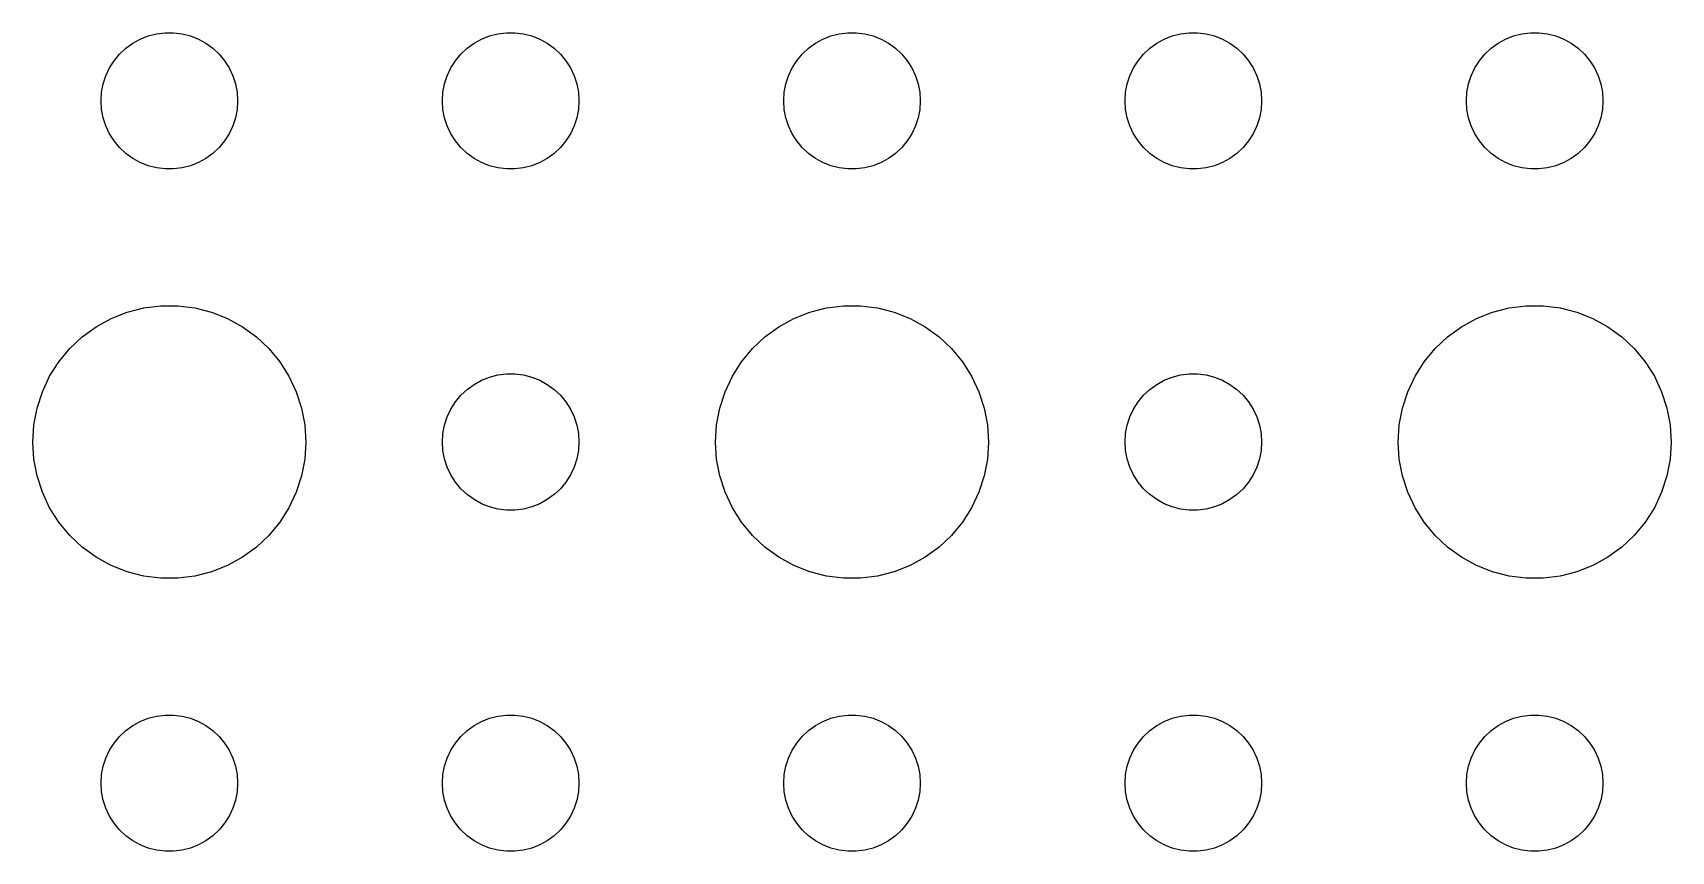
# Model space of a CAD drawing. Header units: metres. Extents: x -134 to 134, y 518 to 1078.
# Drawn here: x 64.5 to 100.5, y 774 to 792 of the extents above; entities that cross this region are included whole.
import ezdxf

# ---------------------------------------------------------------- set-up
doc = ezdxf.new("R2010")
doc.units = ezdxf.units.M

msp = doc.modelspace()

# ---------------------------------------------------------------- linework, layer by layer
for p, q in [((66.4065, 791.527), (66.5439, 791.656)), ((66.5439, 791.656), (66.6963, 791.766)), ((66.6963, 791.766), (66.8613, 791.857)), ((66.8613, 791.857), (67.0365, 791.927)), ((67.0365, 791.927), (67.2189, 791.973)), ((67.2189, 791.973), (67.4058, 791.997)), ((67.4058, 791.997), (67.5942, 791.997)), ((67.5942, 791.997), (67.7811, 791.973)), ((67.7811, 791.973), (67.9635, 791.927)), ((67.9635, 791.927), (68.1387, 791.857)), ((68.1387, 791.857), (68.3037, 791.766)), ((68.3037, 791.766), (68.4561, 791.656)), ((68.4561, 791.656), (68.5934, 791.527)), ((73.9065, 791.527), (74.0439, 791.656)), ((74.0439, 791.656), (74.1963, 791.766)), ((74.1963, 791.766), (74.3613, 791.857)), ((74.3613, 791.857), (74.5365, 791.927)), ((74.5365, 791.927), (74.7189, 791.973)), ((74.7189, 791.973), (74.9058, 791.997)), ((74.9058, 791.997), (75.0942, 791.997)), ((75.0942, 791.997), (75.2811, 791.973)), ((75.2811, 791.973), (75.4635, 791.927)), ((75.4635, 791.927), (75.6387, 791.857)), ((75.6387, 791.857), (75.8037, 791.766)), ((75.8037, 791.766), (75.9561, 791.656)), ((75.9561, 791.656), (76.0934, 791.527)), ((81.4065, 791.527), (81.5439, 791.656)), ((81.5439, 791.656), (81.6963, 791.766)), ((81.6963, 791.766), (81.8613, 791.857)), ((81.8613, 791.857), (82.0365, 791.927)), ((82.0365, 791.927), (82.2189, 791.973)), ((82.2189, 791.973), (82.4058, 791.997)), ((82.4058, 791.997), (82.5942, 791.997)), ((82.5942, 791.997), (82.7811, 791.973)), ((82.7811, 791.973), (82.9635, 791.927)), ((82.9635, 791.927), (83.1387, 791.857)), ((83.1387, 791.857), (83.3037, 791.766)), ((83.3037, 791.766), (83.4561, 791.656)), ((83.4561, 791.656), (83.5934, 791.527)), ((88.9065, 791.527), (89.0439, 791.656)), ((89.0439, 791.656), (89.1963, 791.766)), ((89.1963, 791.766), (89.3613, 791.857)), ((89.3613, 791.857), (89.5365, 791.927)), ((89.5365, 791.927), (89.7189, 791.973)), ((89.7189, 791.973), (89.9058, 791.997)), ((89.9058, 791.997), (90.0942, 791.997)), ((90.0942, 791.997), (90.2811, 791.973)), ((90.2811, 791.973), (90.4635, 791.927)), ((90.4635, 791.927), (90.6387, 791.857)), ((90.6387, 791.857), (90.8037, 791.766)), ((90.8037, 791.766), (90.9561, 791.656)), ((90.9561, 791.656), (91.0934, 791.527)), ((96.4065, 791.527), (96.5439, 791.656)), ((96.5439, 791.656), (96.6963, 791.766)), ((96.6963, 791.766), (96.8613, 791.857)), ((96.8613, 791.857), (97.0365, 791.927)), ((97.0365, 791.927), (97.2189, 791.973)), ((97.2189, 791.973), (97.4058, 791.997)), ((97.4058, 791.997), (97.5942, 791.997)), ((97.5942, 791.997), (97.7811, 791.973)), ((97.7811, 791.973), (97.9635, 791.927)), ((97.9635, 791.927), (98.1387, 791.857)), ((98.1387, 791.857), (98.3037, 791.766)), ((98.3037, 791.766), (98.4561, 791.656)), ((98.4561, 791.656), (98.5934, 791.527)), ((66.1855, 791.223), (66.2865, 791.382)), ((66.2865, 791.382), (66.4065, 791.527)), ((68.5934, 791.527), (68.7135, 791.382)), ((68.7135, 791.382), (68.8145, 791.223)), ((73.6855, 791.223), (73.7865, 791.382)), ((73.7865, 791.382), (73.9065, 791.527)), ((76.0934, 791.527), (76.2135, 791.382)), ((76.2135, 791.382), (76.3145, 791.223)), ((81.1855, 791.223), (81.2865, 791.382)), ((81.2865, 791.382), (81.4065, 791.527)), ((83.5934, 791.527), (83.7135, 791.382)), ((83.7135, 791.382), (83.8145, 791.223)), ((88.6855, 791.223), (88.7865, 791.382)), ((88.7865, 791.382), (88.9065, 791.527)), ((91.0934, 791.527), (91.2135, 791.382)), ((91.2135, 791.382), (91.3145, 791.223)), ((96.1855, 791.223), (96.2865, 791.382)), ((96.2865, 791.382), (96.4065, 791.527)), ((98.5934, 791.527), (98.7135, 791.382)), ((98.7135, 791.382), (98.8145, 791.223)), ((66.0471, 790.873), (66.1053, 791.052)), ((66.1053, 791.052), (66.1855, 791.223)), ((68.8145, 791.223), (68.8947, 791.052)), ((68.8947, 791.052), (68.9529, 790.873)), ((73.5471, 790.873), (73.6053, 791.052)), ((73.6053, 791.052), (73.6855, 791.223)), ((76.3145, 791.223), (76.3947, 791.052)), ((76.3947, 791.052), (76.4529, 790.873)), ((81.0471, 790.873), (81.1053, 791.052)), ((81.1053, 791.052), (81.1855, 791.223)), ((83.8145, 791.223), (83.8947, 791.052)), ((83.8947, 791.052), (83.9529, 790.873)), ((88.5471, 790.873), (88.6053, 791.052)), ((88.6053, 791.052), (88.6855, 791.223)), ((91.3145, 791.223), (91.3947, 791.052)), ((91.3947, 791.052), (91.4529, 790.873)), ((96.0471, 790.873), (96.1053, 791.052)), ((96.1053, 791.052), (96.1855, 791.223)), ((98.8145, 791.223), (98.8947, 791.052)), ((98.8947, 791.052), (98.9529, 790.873)), ((66, 790.5), (66.0118, 790.688)), ((66.0118, 790.688), (66.0471, 790.873)), ((68.9529, 790.873), (68.9882, 790.688)), ((68.9882, 790.688), (69, 790.5)), ((73.5, 790.5), (73.5118, 790.688)), ((73.5118, 790.688), (73.5471, 790.873)), ((76.4529, 790.873), (76.4882, 790.688)), ((76.4882, 790.688), (76.5, 790.5)), ((81, 790.5), (81.0118, 790.688)), ((81.0118, 790.688), (81.0471, 790.873)), ((83.9529, 790.873), (83.9882, 790.688)), ((83.9882, 790.688), (84, 790.5)), ((88.5, 790.5), (88.5118, 790.688)), ((88.5118, 790.688), (88.5471, 790.873)), ((91.4529, 790.873), (91.4882, 790.688)), ((91.4882, 790.688), (91.5, 790.5)), ((96, 790.5), (96.0118, 790.688)), ((96.0118, 790.688), (96.0471, 790.873)), ((98.9529, 790.873), (98.9882, 790.688)), ((98.9882, 790.688), (99, 790.5)), ((66.0118, 790.312), (66, 790.5)), ((66.0471, 790.127), (66.0118, 790.312)), ((68.9882, 790.312), (68.9529, 790.127)), ((69, 790.5), (68.9882, 790.312)), ((73.5118, 790.312), (73.5, 790.5)), ((73.5471, 790.127), (73.5118, 790.312)), ((76.4882, 790.312), (76.4529, 790.127)), ((76.5, 790.5), (76.4882, 790.312)), ((81.0118, 790.312), (81, 790.5)), ((81.0471, 790.127), (81.0118, 790.312)), ((83.9882, 790.312), (83.9529, 790.127)), ((84, 790.5), (83.9882, 790.312)), ((88.5118, 790.312), (88.5, 790.5)), ((88.5471, 790.127), (88.5118, 790.312)), ((91.4882, 790.312), (91.4529, 790.127)), ((91.5, 790.5), (91.4882, 790.312)), ((96.0118, 790.312), (96, 790.5)), ((96.0471, 790.127), (96.0118, 790.312)), ((98.9882, 790.312), (98.9529, 790.127)), ((99, 790.5), (98.9882, 790.312)), ((66.1053, 789.948), (66.0471, 790.127)), ((66.1855, 789.777), (66.1053, 789.948)), ((68.8947, 789.948), (68.8145, 789.777)), ((68.9529, 790.127), (68.8947, 789.948)), ((73.6053, 789.948), (73.5471, 790.127)), ((73.6855, 789.777), (73.6053, 789.948)), ((76.3947, 789.948), (76.3145, 789.777)), ((76.4529, 790.127), (76.3947, 789.948)), ((81.1053, 789.948), (81.0471, 790.127)), ((81.1855, 789.777), (81.1053, 789.948)), ((83.8947, 789.948), (83.8145, 789.777)), ((83.9529, 790.127), (83.8947, 789.948)), ((88.6053, 789.948), (88.5471, 790.127)), ((88.6855, 789.777), (88.6053, 789.948)), ((91.3947, 789.948), (91.3145, 789.777)), ((91.4529, 790.127), (91.3947, 789.948)), ((96.1053, 789.948), (96.0471, 790.127)), ((96.1855, 789.777), (96.1053, 789.948)), ((98.8947, 789.948), (98.8145, 789.777)), ((98.9529, 790.127), (98.8947, 789.948)), ((66.2865, 789.618), (66.1855, 789.777)), ((66.4065, 789.473), (66.2865, 789.618)), ((68.7135, 789.618), (68.5934, 789.473)), ((68.8145, 789.777), (68.7135, 789.618)), ((73.7865, 789.618), (73.6855, 789.777)), ((73.9065, 789.473), (73.7865, 789.618)), ((76.2135, 789.618), (76.0934, 789.473)), ((76.3145, 789.777), (76.2135, 789.618)), ((81.2865, 789.618), (81.1855, 789.777)), ((81.4065, 789.473), (81.2865, 789.618)), ((83.7135, 789.618), (83.5934, 789.473)), ((83.8145, 789.777), (83.7135, 789.618)), ((88.7865, 789.618), (88.6855, 789.777)), ((88.9065, 789.473), (88.7865, 789.618)), ((91.2135, 789.618), (91.0934, 789.473)), ((91.3145, 789.777), (91.2135, 789.618)), ((96.2865, 789.618), (96.1855, 789.777)), ((96.4065, 789.473), (96.2865, 789.618)), ((98.7135, 789.618), (98.5934, 789.473)), ((98.8145, 789.777), (98.7135, 789.618)), ((66.5439, 789.344), (66.4065, 789.473)), ((66.6963, 789.234), (66.5439, 789.344)), ((66.8613, 789.143), (66.6963, 789.234)), ((67.0365, 789.073), (66.8613, 789.143)), ((68.1387, 789.143), (67.9635, 789.073)), ((68.3037, 789.234), (68.1387, 789.143)), ((68.4561, 789.344), (68.3037, 789.234)), ((68.5934, 789.473), (68.4561, 789.344)), ((74.0439, 789.344), (73.9065, 789.473)), ((74.1963, 789.234), (74.0439, 789.344)), ((74.3613, 789.143), (74.1963, 789.234)), ((74.5365, 789.073), (74.3613, 789.143)), ((75.6387, 789.143), (75.4635, 789.073)), ((75.8037, 789.234), (75.6387, 789.143)), ((75.9561, 789.344), (75.8037, 789.234)), ((76.0934, 789.473), (75.9561, 789.344)), ((81.5439, 789.344), (81.4065, 789.473)), ((81.6963, 789.234), (81.5439, 789.344)), ((81.8613, 789.143), (81.6963, 789.234)), ((82.0365, 789.073), (81.8613, 789.143)), ((83.1387, 789.143), (82.9635, 789.073)), ((83.3037, 789.234), (83.1387, 789.143)), ((83.4561, 789.344), (83.3037, 789.234)), ((83.5934, 789.473), (83.4561, 789.344)), ((89.0439, 789.344), (88.9065, 789.473)), ((89.1963, 789.234), (89.0439, 789.344)), ((89.3613, 789.143), (89.1963, 789.234)), ((89.5365, 789.073), (89.3613, 789.143)), ((90.6387, 789.143), (90.4635, 789.073)), ((90.8037, 789.234), (90.6387, 789.143)), ((90.9561, 789.344), (90.8037, 789.234)), ((91.0934, 789.473), (90.9561, 789.344)), ((96.5439, 789.344), (96.4065, 789.473)), ((96.6963, 789.234), (96.5439, 789.344)), ((96.8613, 789.143), (96.6963, 789.234)), ((97.0365, 789.073), (96.8613, 789.143)), ((98.1387, 789.143), (97.9635, 789.073)), ((98.3037, 789.234), (98.1387, 789.143)), ((98.4561, 789.344), (98.3037, 789.234)), ((98.5934, 789.473), (98.4561, 789.344)), ((67.2189, 789.027), (67.0365, 789.073)), ((67.4058, 789.003), (67.2189, 789.027)), ((67.5942, 789.003), (67.4058, 789.003)), ((67.7811, 789.027), (67.5942, 789.003)), ((67.9635, 789.073), (67.7811, 789.027)), ((74.7189, 789.027), (74.5365, 789.073)), ((74.9058, 789.003), (74.7189, 789.027)), ((75.0942, 789.003), (74.9058, 789.003)), ((75.2811, 789.027), (75.0942, 789.003)), ((75.4635, 789.073), (75.2811, 789.027)), ((82.2189, 789.027), (82.0365, 789.073)), ((82.4058, 789.003), (82.2189, 789.027)), ((82.5942, 789.003), (82.4058, 789.003)), ((82.7811, 789.027), (82.5942, 789.003)), ((82.9635, 789.073), (82.7811, 789.027)), ((89.7189, 789.027), (89.5365, 789.073)), ((89.9058, 789.003), (89.7189, 789.027)), ((90.0942, 789.003), (89.9058, 789.003)), ((90.2811, 789.027), (90.0942, 789.003)), ((90.4635, 789.073), (90.2811, 789.027)), ((97.2189, 789.027), (97.0365, 789.073)), ((97.4058, 789.003), (97.2189, 789.027)), ((97.5942, 789.003), (97.4058, 789.003)), ((97.7811, 789.027), (97.5942, 789.003)), ((97.9635, 789.073), (97.7811, 789.027)), ((66.573, 785.853), (66.9379, 785.947)), ((66.9379, 785.947), (67.3116, 785.994)), ((67.3116, 785.994), (67.6884, 785.994)), ((67.6884, 785.994), (68.0621, 785.947)), ((68.0621, 785.947), (68.427, 785.853)), ((81.573, 785.853), (81.9379, 785.947)), ((81.9379, 785.947), (82.3116, 785.994)), ((82.3116, 785.994), (82.6884, 785.994)), ((82.6884, 785.994), (83.0621, 785.947)), ((83.0621, 785.947), (83.427, 785.853)), ((96.573, 785.853), (96.9379, 785.947)), ((96.9379, 785.947), (97.3116, 785.994)), ((97.3116, 785.994), (97.6884, 785.994)), ((97.6884, 785.994), (98.0621, 785.947)), ((98.0621, 785.947), (98.427, 785.853)), ((65.5877, 785.312), (65.8925, 785.533)), ((65.8925, 785.533), (66.2227, 785.714)), ((66.2227, 785.714), (66.573, 785.853)), ((68.427, 785.853), (68.7773, 785.714)), ((68.7773, 785.714), (69.1075, 785.533)), ((69.1075, 785.533), (69.4123, 785.312)), ((80.5877, 785.312), (80.8925, 785.533)), ((80.8925, 785.533), (81.2227, 785.714)), ((81.2227, 785.714), (81.573, 785.853)), ((83.427, 785.853), (83.7773, 785.714)), ((83.7773, 785.714), (84.1075, 785.533)), ((84.1075, 785.533), (84.4123, 785.312)), ((95.5877, 785.312), (95.8925, 785.533)), ((95.8925, 785.533), (96.2227, 785.714)), ((96.2227, 785.714), (96.573, 785.853)), ((98.427, 785.853), (98.7773, 785.714)), ((98.7773, 785.714), (99.1075, 785.533)), ((99.1075, 785.533), (99.4123, 785.312)), ((65.3131, 785.054), (65.5877, 785.312)), ((69.4123, 785.312), (69.6869, 785.054)), ((80.3131, 785.054), (80.5877, 785.312)), ((84.4123, 785.312), (84.6869, 785.054)), ((95.3131, 785.054), (95.5877, 785.312)), ((99.4123, 785.312), (99.6869, 785.054)), ((65.073, 784.763), (65.3131, 785.054)), ((69.6869, 785.054), (69.927, 784.763)), ((80.073, 784.763), (80.3131, 785.054)), ((84.6869, 785.054), (84.927, 784.763)), ((95.073, 784.763), (95.3131, 785.054)), ((99.6869, 785.054), (99.927, 784.763)), ((64.7107, 784.104), (64.8711, 784.445)), ((64.8711, 784.445), (65.073, 784.763)), ((69.927, 784.763), (70.1289, 784.445)), ((70.1289, 784.445), (70.2893, 784.104)), ((74.5365, 784.427), (74.7189, 784.473)), ((74.7189, 784.473), (74.9058, 784.497)), ((74.9058, 784.497), (75.0942, 784.497)), ((75.0942, 784.497), (75.2811, 784.473)), ((75.2811, 784.473), (75.4635, 784.427)), ((79.7107, 784.104), (79.8711, 784.445)), ((79.8711, 784.445), (80.073, 784.763)), ((84.927, 784.763), (85.1289, 784.445)), ((85.1289, 784.445), (85.2893, 784.104)), ((89.5365, 784.427), (89.7189, 784.473)), ((89.7189, 784.473), (89.9058, 784.497)), ((89.9058, 784.497), (90.0942, 784.497)), ((90.0942, 784.497), (90.2811, 784.473)), ((90.2811, 784.473), (90.4635, 784.427)), ((94.7107, 784.104), (94.8711, 784.445)), ((94.8711, 784.445), (95.073, 784.763)), ((99.927, 784.763), (100.129, 784.445)), ((100.129, 784.445), (100.289, 784.104)), ((64.5943, 783.746), (64.7107, 784.104)), ((70.2893, 784.104), (70.4057, 783.746)), ((73.9065, 784.027), (74.0439, 784.156)), ((74.0439, 784.156), (74.1963, 784.266)), ((74.1963, 784.266), (74.3613, 784.357)), ((74.3613, 784.357), (74.5365, 784.427)), ((75.4635, 784.427), (75.6387, 784.357)), ((75.6387, 784.357), (75.8037, 784.266)), ((75.8037, 784.266), (75.9561, 784.156)), ((75.9561, 784.156), (76.0934, 784.027)), ((79.5943, 783.746), (79.7107, 784.104)), ((85.2893, 784.104), (85.4057, 783.746)), ((88.9065, 784.027), (89.0439, 784.156)), ((89.0439, 784.156), (89.1963, 784.266)), ((89.1963, 784.266), (89.3613, 784.357)), ((89.3613, 784.357), (89.5365, 784.427)), ((90.4635, 784.427), (90.6387, 784.357)), ((90.6387, 784.357), (90.8037, 784.266)), ((90.8037, 784.266), (90.9561, 784.156)), ((90.9561, 784.156), (91.0934, 784.027)), ((94.5943, 783.746), (94.7107, 784.104)), ((100.289, 784.104), (100.406, 783.746)), ((64.5237, 783.376), (64.5943, 783.746)), ((70.4057, 783.746), (70.4763, 783.376)), ((73.6053, 783.552), (73.6855, 783.723)), ((73.6855, 783.723), (73.7865, 783.882)), ((73.7865, 783.882), (73.9065, 784.027)), ((76.0934, 784.027), (76.2135, 783.882)), ((76.2135, 783.882), (76.3145, 783.723)), ((76.3145, 783.723), (76.3947, 783.552)), ((79.5237, 783.376), (79.5943, 783.746)), ((85.4057, 783.746), (85.4763, 783.376)), ((88.6053, 783.552), (88.6855, 783.723)), ((88.6855, 783.723), (88.7865, 783.882)), ((88.7865, 783.882), (88.9065, 784.027)), ((91.0934, 784.027), (91.2135, 783.882)), ((91.2135, 783.882), (91.3145, 783.723)), ((91.3145, 783.723), (91.3947, 783.552)), ((94.5237, 783.376), (94.5943, 783.746)), ((100.406, 783.746), (100.476, 783.376)), ((64.5, 783), (64.5237, 783.376)), ((70.4763, 783.376), (70.5, 783)), ((73.5118, 783.188), (73.5471, 783.373)), ((73.5471, 783.373), (73.6053, 783.552)), ((76.3947, 783.552), (76.4529, 783.373)), ((76.4529, 783.373), (76.4882, 783.188)), ((79.5, 783), (79.5237, 783.376)), ((85.4763, 783.376), (85.5, 783)), ((88.5118, 783.188), (88.5471, 783.373)), ((88.5471, 783.373), (88.6053, 783.552)), ((91.3947, 783.552), (91.4529, 783.373)), ((91.4529, 783.373), (91.4882, 783.188)), ((94.5, 783), (94.5237, 783.376)), ((100.476, 783.376), (100.5, 783)), ((64.5237, 782.624), (64.5, 783)), ((70.5, 783), (70.4763, 782.624)), ((73.5, 783), (73.5118, 783.188)), ((73.5118, 782.812), (73.5, 783)), ((76.4882, 783.188), (76.5, 783)), ((76.5, 783), (76.4882, 782.812)), ((79.5237, 782.624), (79.5, 783)), ((85.5, 783), (85.4763, 782.624)), ((88.5, 783), (88.5118, 783.188)), ((88.5118, 782.812), (88.5, 783)), ((91.4882, 783.188), (91.5, 783)), ((91.5, 783), (91.4882, 782.812)), ((94.5237, 782.624), (94.5, 783)), ((100.5, 783), (100.476, 782.624)), ((73.5471, 782.627), (73.5118, 782.812)), ((76.4882, 782.812), (76.4529, 782.627)), ((88.5471, 782.627), (88.5118, 782.812)), ((91.4882, 782.812), (91.4529, 782.627)), ((64.5943, 782.254), (64.5237, 782.624)), ((70.4763, 782.624), (70.4057, 782.254)), ((73.6053, 782.448), (73.5471, 782.627)), ((73.6855, 782.277), (73.6053, 782.448)), ((76.3947, 782.448), (76.3145, 782.277)), ((76.4529, 782.627), (76.3947, 782.448)), ((79.5943, 782.254), (79.5237, 782.624)), ((85.4763, 782.624), (85.4057, 782.254)), ((88.6053, 782.448), (88.5471, 782.627)), ((88.6855, 782.277), (88.6053, 782.448)), ((91.3947, 782.448), (91.3145, 782.277)), ((91.4529, 782.627), (91.3947, 782.448)), ((94.5943, 782.254), (94.5237, 782.624)), ((100.476, 782.624), (100.406, 782.254)), ((64.7107, 781.896), (64.5943, 782.254)), ((70.4057, 782.254), (70.2893, 781.896)), ((73.7865, 782.118), (73.6855, 782.277)), ((73.9065, 781.973), (73.7865, 782.118)), ((74.0439, 781.844), (73.9065, 781.973)), ((76.0934, 781.973), (75.9561, 781.844)), ((76.2135, 782.118), (76.0934, 781.973)), ((76.3145, 782.277), (76.2135, 782.118)), ((79.7107, 781.896), (79.5943, 782.254)), ((85.4057, 782.254), (85.2893, 781.896)), ((88.7865, 782.118), (88.6855, 782.277)), ((88.9065, 781.973), (88.7865, 782.118)), ((89.0439, 781.844), (88.9065, 781.973)), ((91.0934, 781.973), (90.9561, 781.844)), ((91.2135, 782.118), (91.0934, 781.973)), ((91.3145, 782.277), (91.2135, 782.118)), ((94.7107, 781.896), (94.5943, 782.254)), ((100.406, 782.254), (100.289, 781.896)), ((64.8711, 781.555), (64.7107, 781.896)), ((70.2893, 781.896), (70.1289, 781.555)), ((74.1963, 781.734), (74.0439, 781.844)), ((74.3613, 781.643), (74.1963, 781.734)), ((74.5365, 781.573), (74.3613, 781.643)), ((74.7189, 781.527), (74.5365, 781.573)), ((75.4635, 781.573), (75.2811, 781.527)), ((75.6387, 781.643), (75.4635, 781.573)), ((75.8037, 781.734), (75.6387, 781.643)), ((75.9561, 781.844), (75.8037, 781.734)), ((79.8711, 781.555), (79.7107, 781.896)), ((85.2893, 781.896), (85.1289, 781.555)), ((89.1963, 781.734), (89.0439, 781.844)), ((89.3613, 781.643), (89.1963, 781.734)), ((89.5365, 781.573), (89.3613, 781.643)), ((89.7189, 781.527), (89.5365, 781.573)), ((90.4635, 781.573), (90.2811, 781.527)), ((90.6387, 781.643), (90.4635, 781.573)), ((90.8037, 781.734), (90.6387, 781.643)), ((90.9561, 781.844), (90.8037, 781.734)), ((94.8711, 781.555), (94.7107, 781.896)), ((100.289, 781.896), (100.129, 781.555)), ((65.073, 781.237), (64.8711, 781.555)), ((65.3131, 780.946), (65.073, 781.237)), ((69.927, 781.237), (69.6869, 780.946)), ((70.1289, 781.555), (69.927, 781.237)), ((74.9058, 781.503), (74.7189, 781.527)), ((75.0942, 781.503), (74.9058, 781.503)), ((75.2811, 781.527), (75.0942, 781.503)), ((80.073, 781.237), (79.8711, 781.555)), ((80.3131, 780.946), (80.073, 781.237)), ((84.927, 781.237), (84.6869, 780.946)), ((85.1289, 781.555), (84.927, 781.237)), ((89.9058, 781.503), (89.7189, 781.527)), ((90.0942, 781.503), (89.9058, 781.503)), ((90.2811, 781.527), (90.0942, 781.503)), ((95.073, 781.237), (94.8711, 781.555)), ((95.3131, 780.946), (95.073, 781.237)), ((99.927, 781.237), (99.6869, 780.946)), ((100.129, 781.555), (99.927, 781.237)), ((65.5877, 780.688), (65.3131, 780.946)), ((69.6869, 780.946), (69.4123, 780.688)), ((80.5877, 780.688), (80.3131, 780.946)), ((84.6869, 780.946), (84.4123, 780.688)), ((95.5877, 780.688), (95.3131, 780.946)), ((99.6869, 780.946), (99.4123, 780.688)), ((65.8925, 780.467), (65.5877, 780.688)), ((69.4123, 780.688), (69.1075, 780.467)), ((80.8925, 780.467), (80.5877, 780.688)), ((84.4123, 780.688), (84.1075, 780.467)), ((95.8925, 780.467), (95.5877, 780.688)), ((99.4123, 780.688), (99.1075, 780.467)), ((66.2227, 780.286), (65.8925, 780.467)), ((66.573, 780.147), (66.2227, 780.286)), ((66.9379, 780.053), (66.573, 780.147)), ((68.427, 780.147), (68.0621, 780.053)), ((68.7773, 780.286), (68.427, 780.147)), ((69.1075, 780.467), (68.7773, 780.286)), ((81.2227, 780.286), (80.8925, 780.467)), ((81.573, 780.147), (81.2227, 780.286)), ((81.9379, 780.053), (81.573, 780.147)), ((83.427, 780.147), (83.0621, 780.053)), ((83.7773, 780.286), (83.427, 780.147)), ((84.1075, 780.467), (83.7773, 780.286)), ((96.2227, 780.286), (95.8925, 780.467)), ((96.573, 780.147), (96.2227, 780.286)), ((96.9379, 780.053), (96.573, 780.147)), ((98.427, 780.147), (98.0621, 780.053)), ((98.7773, 780.286), (98.427, 780.147)), ((99.1075, 780.467), (98.7773, 780.286)), ((67.3116, 780.006), (66.9379, 780.053)), ((67.6884, 780.006), (67.3116, 780.006)), ((68.0621, 780.053), (67.6884, 780.006)), ((82.3116, 780.006), (81.9379, 780.053)), ((82.6884, 780.006), (82.3116, 780.006)), ((83.0621, 780.053), (82.6884, 780.006)), ((97.3116, 780.006), (96.9379, 780.053)), ((97.6884, 780.006), (97.3116, 780.006)), ((98.0621, 780.053), (97.6884, 780.006)), ((66.8613, 776.857), (67.0365, 776.927)), ((67.0365, 776.927), (67.2189, 776.973)), ((67.2189, 776.973), (67.4058, 776.997)), ((67.4058, 776.997), (67.5942, 776.997)), ((67.5942, 776.997), (67.7811, 776.973)), ((67.7811, 776.973), (67.9635, 776.927)), ((67.9635, 776.927), (68.1387, 776.857)), ((74.3613, 776.857), (74.5365, 776.927)), ((74.5365, 776.927), (74.7189, 776.973)), ((74.7189, 776.973), (74.9058, 776.997)), ((74.9058, 776.997), (75.0942, 776.997)), ((75.0942, 776.997), (75.2811, 776.973)), ((75.2811, 776.973), (75.4635, 776.927)), ((75.4635, 776.927), (75.6387, 776.857)), ((81.8613, 776.857), (82.0365, 776.927)), ((82.0365, 776.927), (82.2189, 776.973)), ((82.2189, 776.973), (82.4058, 776.997)), ((82.4058, 776.997), (82.5942, 776.997)), ((82.5942, 776.997), (82.7811, 776.973)), ((82.7811, 776.973), (82.9635, 776.927)), ((82.9635, 776.927), (83.1387, 776.857)), ((89.3613, 776.857), (89.5365, 776.927)), ((89.5365, 776.927), (89.7189, 776.973)), ((89.7189, 776.973), (89.9058, 776.997)), ((89.9058, 776.997), (90.0942, 776.997)), ((90.0942, 776.997), (90.2811, 776.973)), ((90.2811, 776.973), (90.4635, 776.927)), ((90.4635, 776.927), (90.6387, 776.857)), ((96.8613, 776.857), (97.0365, 776.927)), ((97.0365, 776.927), (97.2189, 776.973)), ((97.2189, 776.973), (97.4058, 776.997)), ((97.4058, 776.997), (97.5942, 776.997)), ((97.5942, 776.997), (97.7811, 776.973)), ((97.7811, 776.973), (97.9635, 776.927)), ((97.9635, 776.927), (98.1387, 776.857)), ((66.2865, 776.382), (66.4065, 776.527)), ((66.4065, 776.527), (66.5439, 776.656)), ((66.5439, 776.656), (66.6963, 776.766)), ((66.6963, 776.766), (66.8613, 776.857)), ((68.1387, 776.857), (68.3037, 776.766)), ((68.3037, 776.766), (68.4561, 776.656)), ((68.4561, 776.656), (68.5934, 776.527)), ((68.5934, 776.527), (68.7135, 776.382)), ((73.7865, 776.382), (73.9065, 776.527)), ((73.9065, 776.527), (74.0439, 776.656)), ((74.0439, 776.656), (74.1963, 776.766)), ((74.1963, 776.766), (74.3613, 776.857)), ((75.6387, 776.857), (75.8037, 776.766)), ((75.8037, 776.766), (75.9561, 776.656)), ((75.9561, 776.656), (76.0934, 776.527)), ((76.0934, 776.527), (76.2135, 776.382)), ((81.2865, 776.382), (81.4065, 776.527)), ((81.4065, 776.527), (81.5439, 776.656)), ((81.5439, 776.656), (81.6963, 776.766)), ((81.6963, 776.766), (81.8613, 776.857)), ((83.1387, 776.857), (83.3037, 776.766)), ((83.3037, 776.766), (83.4561, 776.656)), ((83.4561, 776.656), (83.5934, 776.527)), ((83.5934, 776.527), (83.7135, 776.382)), ((88.7865, 776.382), (88.9065, 776.527)), ((88.9065, 776.527), (89.0439, 776.656)), ((89.0439, 776.656), (89.1963, 776.766)), ((89.1963, 776.766), (89.3613, 776.857)), ((90.6387, 776.857), (90.8037, 776.766)), ((90.8037, 776.766), (90.9561, 776.656)), ((90.9561, 776.656), (91.0934, 776.527)), ((91.0934, 776.527), (91.2135, 776.382)), ((96.2865, 776.382), (96.4065, 776.527)), ((96.4065, 776.527), (96.5439, 776.656)), ((96.5439, 776.656), (96.6963, 776.766)), ((96.6963, 776.766), (96.8613, 776.857)), ((98.1387, 776.857), (98.3037, 776.766)), ((98.3037, 776.766), (98.4561, 776.656)), ((98.4561, 776.656), (98.5934, 776.527)), ((98.5934, 776.527), (98.7135, 776.382)), ((66.1053, 776.052), (66.1855, 776.223)), ((66.1855, 776.223), (66.2865, 776.382)), ((68.7135, 776.382), (68.8145, 776.223)), ((68.8145, 776.223), (68.8947, 776.052)), ((73.6053, 776.052), (73.6855, 776.223)), ((73.6855, 776.223), (73.7865, 776.382)), ((76.2135, 776.382), (76.3145, 776.223)), ((76.3145, 776.223), (76.3947, 776.052)), ((81.1053, 776.052), (81.1855, 776.223)), ((81.1855, 776.223), (81.2865, 776.382)), ((83.7135, 776.382), (83.8145, 776.223)), ((83.8145, 776.223), (83.8947, 776.052)), ((88.6053, 776.052), (88.6855, 776.223)), ((88.6855, 776.223), (88.7865, 776.382)), ((91.2135, 776.382), (91.3145, 776.223)), ((91.3145, 776.223), (91.3947, 776.052)), ((96.1053, 776.052), (96.1855, 776.223)), ((96.1855, 776.223), (96.2865, 776.382)), ((98.7135, 776.382), (98.8145, 776.223)), ((98.8145, 776.223), (98.8947, 776.052)), ((66.0118, 775.688), (66.0471, 775.873)), ((66.0471, 775.873), (66.1053, 776.052)), ((68.8947, 776.052), (68.9529, 775.873)), ((68.9529, 775.873), (68.9882, 775.688)), ((73.5118, 775.688), (73.5471, 775.873)), ((73.5471, 775.873), (73.6053, 776.052)), ((76.3947, 776.052), (76.4529, 775.873)), ((76.4529, 775.873), (76.4882, 775.688)), ((81.0118, 775.688), (81.0471, 775.873)), ((81.0471, 775.873), (81.1053, 776.052)), ((83.8947, 776.052), (83.9529, 775.873)), ((83.9529, 775.873), (83.9882, 775.688)), ((88.5118, 775.688), (88.5471, 775.873)), ((88.5471, 775.873), (88.6053, 776.052)), ((91.3947, 776.052), (91.4529, 775.873)), ((91.4529, 775.873), (91.4882, 775.688)), ((96.0118, 775.688), (96.0471, 775.873)), ((96.0471, 775.873), (96.1053, 776.052)), ((98.8947, 776.052), (98.9529, 775.873)), ((98.9529, 775.873), (98.9882, 775.688)), ((66, 775.5), (66.0118, 775.688)), ((66.0118, 775.312), (66, 775.5)), ((68.9882, 775.688), (69, 775.5)), ((69, 775.5), (68.9882, 775.312)), ((73.5, 775.5), (73.5118, 775.688)), ((73.5118, 775.312), (73.5, 775.5)), ((76.4882, 775.688), (76.5, 775.5)), ((76.5, 775.5), (76.4882, 775.312)), ((81, 775.5), (81.0118, 775.688)), ((81.0118, 775.312), (81, 775.5)), ((83.9882, 775.688), (84, 775.5)), ((84, 775.5), (83.9882, 775.312)), ((88.5, 775.5), (88.5118, 775.688)), ((88.5118, 775.312), (88.5, 775.5)), ((91.4882, 775.688), (91.5, 775.5)), ((91.5, 775.5), (91.4882, 775.312)), ((96, 775.5), (96.0118, 775.688)), ((96.0118, 775.312), (96, 775.5)), ((98.9882, 775.688), (99, 775.5)), ((99, 775.5), (98.9882, 775.312)), ((66.0471, 775.127), (66.0118, 775.312)), ((66.1053, 774.948), (66.0471, 775.127)), ((68.9529, 775.127), (68.8947, 774.948)), ((68.9882, 775.312), (68.9529, 775.127)), ((73.5471, 775.127), (73.5118, 775.312)), ((73.6053, 774.948), (73.5471, 775.127)), ((76.4529, 775.127), (76.3947, 774.948)), ((76.4882, 775.312), (76.4529, 775.127)), ((81.0471, 775.127), (81.0118, 775.312)), ((81.1053, 774.948), (81.0471, 775.127)), ((83.9529, 775.127), (83.8947, 774.948)), ((83.9882, 775.312), (83.9529, 775.127)), ((88.5471, 775.127), (88.5118, 775.312)), ((88.6053, 774.948), (88.5471, 775.127)), ((91.4529, 775.127), (91.3947, 774.948)), ((91.4882, 775.312), (91.4529, 775.127)), ((96.0471, 775.127), (96.0118, 775.312)), ((96.1053, 774.948), (96.0471, 775.127)), ((98.9529, 775.127), (98.8947, 774.948)), ((98.9882, 775.312), (98.9529, 775.127)), ((66.1855, 774.777), (66.1053, 774.948)), ((66.2865, 774.618), (66.1855, 774.777)), ((68.8145, 774.777), (68.7135, 774.618)), ((68.8947, 774.948), (68.8145, 774.777)), ((73.6855, 774.777), (73.6053, 774.948)), ((73.7865, 774.618), (73.6855, 774.777)), ((76.3145, 774.777), (76.2135, 774.618)), ((76.3947, 774.948), (76.3145, 774.777)), ((81.1855, 774.777), (81.1053, 774.948)), ((81.2865, 774.618), (81.1855, 774.777)), ((83.8145, 774.777), (83.7135, 774.618)), ((83.8947, 774.948), (83.8145, 774.777)), ((88.6855, 774.777), (88.6053, 774.948)), ((88.7865, 774.618), (88.6855, 774.777)), ((91.3145, 774.777), (91.2135, 774.618)), ((91.3947, 774.948), (91.3145, 774.777)), ((96.1855, 774.777), (96.1053, 774.948)), ((96.2865, 774.618), (96.1855, 774.777)), ((98.8145, 774.777), (98.7135, 774.618)), ((98.8947, 774.948), (98.8145, 774.777)), ((66.4065, 774.473), (66.2865, 774.618)), ((66.5439, 774.344), (66.4065, 774.473)), ((68.5934, 774.473), (68.4561, 774.344)), ((68.7135, 774.618), (68.5934, 774.473)), ((73.9065, 774.473), (73.7865, 774.618)), ((74.0439, 774.344), (73.9065, 774.473)), ((76.0934, 774.473), (75.9561, 774.344)), ((76.2135, 774.618), (76.0934, 774.473)), ((81.4065, 774.473), (81.2865, 774.618)), ((81.5439, 774.344), (81.4065, 774.473)), ((83.5934, 774.473), (83.4561, 774.344)), ((83.7135, 774.618), (83.5934, 774.473)), ((88.9065, 774.473), (88.7865, 774.618)), ((89.0439, 774.344), (88.9065, 774.473)), ((91.0934, 774.473), (90.9561, 774.344)), ((91.2135, 774.618), (91.0934, 774.473)), ((96.4065, 774.473), (96.2865, 774.618)), ((96.5439, 774.344), (96.4065, 774.473)), ((98.5934, 774.473), (98.4561, 774.344)), ((98.7135, 774.618), (98.5934, 774.473)), ((66.6963, 774.234), (66.5439, 774.344)), ((66.8613, 774.143), (66.6963, 774.234)), ((67.0365, 774.073), (66.8613, 774.143)), ((67.2189, 774.027), (67.0365, 774.073)), ((67.4058, 774.003), (67.2189, 774.027)), ((67.5942, 774.003), (67.4058, 774.003)), ((67.7811, 774.027), (67.5942, 774.003)), ((67.9635, 774.073), (67.7811, 774.027)), ((68.1387, 774.143), (67.9635, 774.073)), ((68.3037, 774.234), (68.1387, 774.143)), ((68.4561, 774.344), (68.3037, 774.234)), ((74.1963, 774.234), (74.0439, 774.344)), ((74.3613, 774.143), (74.1963, 774.234)), ((74.5365, 774.073), (74.3613, 774.143)), ((74.7189, 774.027), (74.5365, 774.073)), ((74.9058, 774.003), (74.7189, 774.027)), ((75.0942, 774.003), (74.9058, 774.003)), ((75.2811, 774.027), (75.0942, 774.003)), ((75.4635, 774.073), (75.2811, 774.027)), ((75.6387, 774.143), (75.4635, 774.073)), ((75.8037, 774.234), (75.6387, 774.143)), ((75.9561, 774.344), (75.8037, 774.234)), ((81.6963, 774.234), (81.5439, 774.344)), ((81.8613, 774.143), (81.6963, 774.234)), ((82.0365, 774.073), (81.8613, 774.143)), ((82.2189, 774.027), (82.0365, 774.073)), ((82.4058, 774.003), (82.2189, 774.027)), ((82.5942, 774.003), (82.4058, 774.003)), ((82.7811, 774.027), (82.5942, 774.003)), ((82.9635, 774.073), (82.7811, 774.027)), ((83.1387, 774.143), (82.9635, 774.073)), ((83.3037, 774.234), (83.1387, 774.143)), ((83.4561, 774.344), (83.3037, 774.234)), ((89.1963, 774.234), (89.0439, 774.344)), ((89.3613, 774.143), (89.1963, 774.234)), ((89.5365, 774.073), (89.3613, 774.143)), ((89.7189, 774.027), (89.5365, 774.073)), ((89.9058, 774.003), (89.7189, 774.027)), ((90.0942, 774.003), (89.9058, 774.003)), ((90.2811, 774.027), (90.0942, 774.003)), ((90.4635, 774.073), (90.2811, 774.027)), ((90.6387, 774.143), (90.4635, 774.073)), ((90.8037, 774.234), (90.6387, 774.143)), ((90.9561, 774.344), (90.8037, 774.234)), ((96.6963, 774.234), (96.5439, 774.344)), ((96.8613, 774.143), (96.6963, 774.234)), ((97.0365, 774.073), (96.8613, 774.143)), ((97.2189, 774.027), (97.0365, 774.073)), ((97.4058, 774.003), (97.2189, 774.027)), ((97.5942, 774.003), (97.4058, 774.003)), ((97.7811, 774.027), (97.5942, 774.003)), ((97.9635, 774.073), (97.7811, 774.027)), ((98.1387, 774.143), (97.9635, 774.073)), ((98.3037, 774.234), (98.1387, 774.143)), ((98.4561, 774.344), (98.3037, 774.234))]:
    msp.add_line(p, q)

doc.saveas('drawing.dxf')
